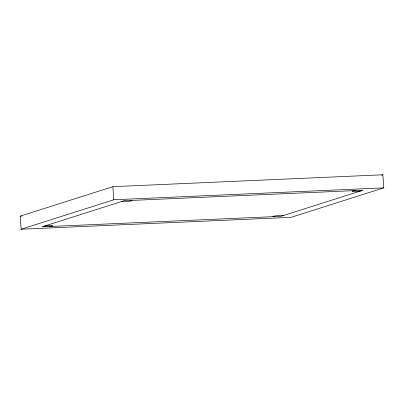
<?xml version="1.0" encoding="UTF-8"?>
<svg xmlns="http://www.w3.org/2000/svg" width="404" height="404" viewBox="0 0 404 404"><rect width="100%" height="100%" fill="white"/><g stroke="black" fill="none" stroke-linecap="round" stroke-linejoin="round"><path stroke-width="0.61" d="M20.2 216.14L112.883 186.673L382.841 174.786L383.8 187.86L291.117 217.327L21.159 229.214L20.2 216.14L21.457 216.084M21.159 229.214L113.842 199.748L383.8 187.86M381.644 175.164L382.841 174.786M44.374 226.083L44.723 226.038A5.308 0.444 -4.2 0 1 52 225.654L52.56 225.72A5.308 0.444 -4.2 0 1 48.985 226.533M360.585 190.991L360.237 191.042A5.308 0.444 -4.2 0 1 352.96 191.425L352.399 191.36A5.308 0.444 -4.2 0 1 355.974 190.547M130.947 200.455L131.224 200.465A5.308 0.444 -4.2 0 1 129.472 201.202L128.209 201.344A5.308 0.444 -4.2 0 1 121.634 201.52M274.013 216.625L273.735 216.615A5.308 0.444 -4.2 0 1 275.488 215.872L276.75 215.736A5.308 0.444 -4.2 0 1 283.33 215.554M112.883 186.673L113.842 199.748M124.028 200.758L42.001 226.841L280.931 216.317L362.959 190.239L124.028 200.758"/></g></svg>
